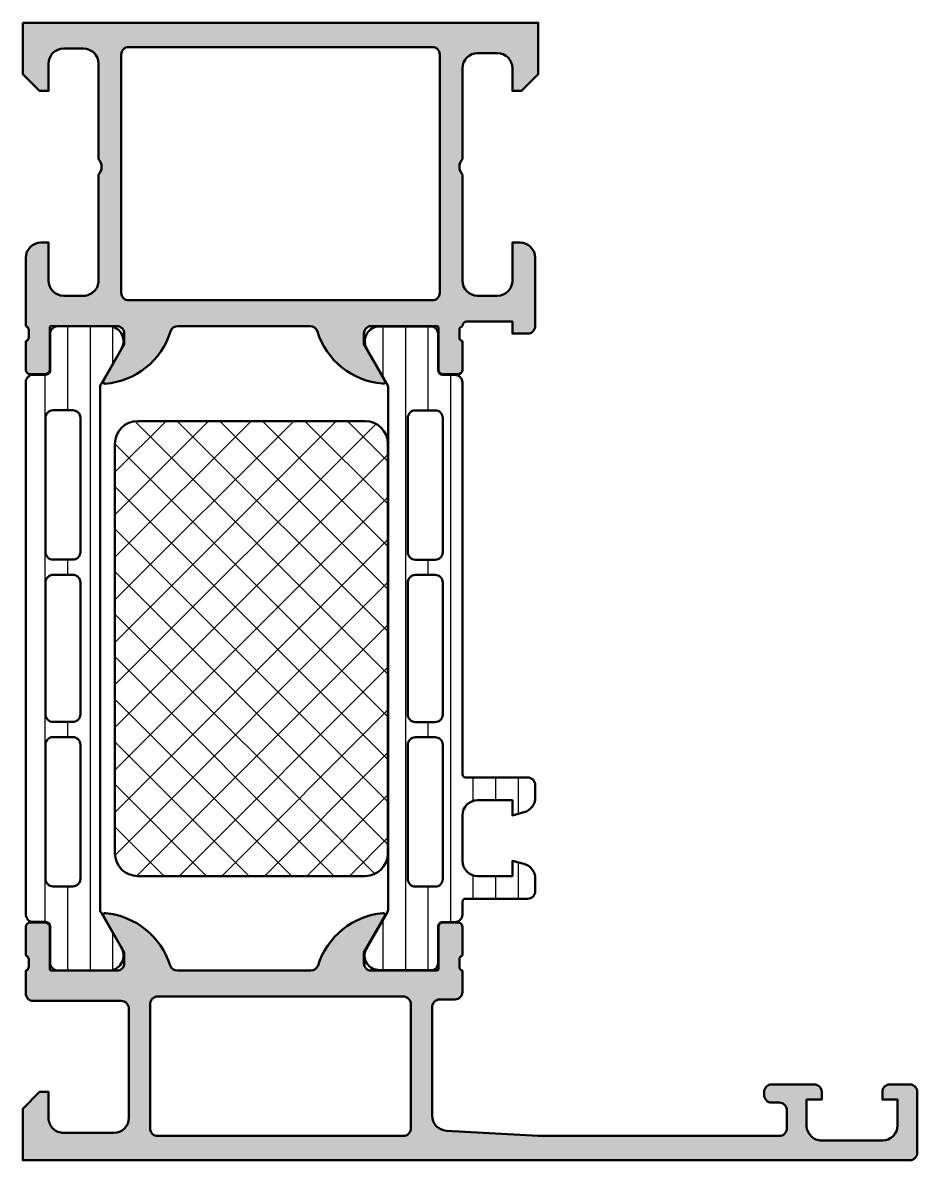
# Model space of a CAD drawing. Extents: x 0 to 59, y 0 to 75.
import ezdxf

# ---------------------------------------------------------------- set-up
doc = ezdxf.new("R2010")
doc.units = 0
for name, color, linetype, lineweight in [('0S-Alu contour', 7, 'Continuous', 50), ('0S-Alu hatch', 252, 'Continuous', 25), ('0S-Plastic contour', 254, 'Continuous', 50), ('0S-Plastic hatch', 253, 'Continuous', 25), ('0S-PT contour', 91, 'Continuous', 50), ('0S-PT hatch', 103, 'Continuous', 25)]:
    doc.layers.add(name, color=color, linetype=linetype, lineweight=lineweight)
pattern_1 = [(90, (0, 0), (-1.4859, 0), [])]

# ---------------------------------------------------------------- blocks, each defined once
blk = doc.blocks.new('345050__9BA3980E_F95D_4211_80CF_1463EFF7B5C4_')
at = {"layer": '0S-Alu hatch'}
h = blk.add_hatch(color=256, dxfattribs=at)
edge = h.paths.add_edge_path()
edge.add_line((0.7000000000000011, 10.50000007629569), (6.499999996187399, 10.50000007629569))
edge.add_ellipse((6.500003635544035, 10.00000371565233), major_axis=(-0.4999963606566086, 0), ratio=1, start_angle=179.9995829571355, end_angle=270.00041704258626, ccw=False)
edge.add_line((6.999999996187399, 10.00000007629326), (6.9999999961874, 2.800003128053505))
edge.add_ellipse((5.999980085835259, 2.80002291919399), major_axis=(-1.000019910547982, 0), ratio=1, start_angle=90.0011407564329, end_angle=179.9988660732029, ccw=False)
edge.add_line((5.999999996187394, 1.800003008844214), (2.700012203218647, 1.800003008844214))
edge.add_ellipse((2.699981218687415, 2.799972024316683), major_axis=(-0.9999690159525039, 0), ratio=1, start_angle=-0.0017821679763869724, end_angle=90.00177533787718, ccw=False)
edge.add_line((1.700012203218648, 2.800003128051939), (1.700012203218647, 4.500000076295692))
edge.add_line((1.700012203218647, 4.500000076295692), (1.100006099703022, 4.500000076295692))
edge.add_line((1.100006099703022, 4.500000076295692), (0, 3.400001602174598))
edge.add_line((0, 3.400001602174598), (0, 0))
edge.add_line((0, 0), (58.49999856567592, 0))
edge.add_arc((58.50000220884074, 0.4999963568350868), 0.4999963568483605, 269.999582521022, 360.0004159770605)
edge.add_line((58.99999856567593, 0.4999999868932964), (58.99999856567591, 4.500000076295688))
edge.add_arc((58.50000220503256, 4.500003715652345), 0.4999963606565917, 359.9995829571354, 450.0004170425837)
edge.add_line((58.49999856567595, 5.000000076295692), (57.19998025512905, 5.000000076295692))
edge.add_arc((57.19996000019236, 4.50005084664293), 0.4999492300630647, 89.99767871952236, 180.0058184440372)
edge.add_line((56.70001077270718, 4.50000007629586), (56.70001077270717, 4.000000076295692))
edge.add_line((56.70001077270717, 4.000000076295692), (57.70001077270717, 4.000000076295692))
edge.add_line((57.70001077270717, 4.000000076295692), (57.70001077270718, 2.300003128053511))
edge.add_ellipse((56.69996754738367, 2.300046234162573), major_axis=(-1.000043226252536, 0), ratio=1, start_angle=90.002476521554, end_angle=179.9975303089387, ccw=False)
edge.add_line((56.70001077270716, 1.300003008844214), (52.69998025512902, 1.300003008844214))
edge.add_ellipse((52.69996356972966, 2.299955806847203), major_axis=(-0.999952798142197, 0), ratio=1, start_angle=-0.0027114333473718943, end_angle=90.00095604809007, ccw=False)
edge.add_line((51.70001077270717, 2.300003128052792), (51.70001077270717, 4.000000076295692))
edge.add_line((51.70001077270717, 4.000000076295692), (52.70001077270719, 4.000000076295692))
edge.add_line((52.70001077270719, 4.000000076295692), (52.70001077270718, 4.50000007629568))
edge.add_arc((52.19996203693319, 4.49995134052169), 0.5000487381489455, 0.0055841639549441, 89.99441583599489)
edge.add_line((52.20001077270715, 5.000000076295691), (49.3999924621603, 5.000000076295692))
edge.add_arc((49.39997866217563, 4.500013876280355), 0.4999862002057876, 89.99841859459644, 180.0015814054484)
edge.add_line((48.89999246216029, 4.500000076295299), (48.8999924621603, 4.300003128053501))
edge.add_arc((49.39997958058411, 4.299990246477314), 0.4999871185897483, 179.9985238419079, 270.0014761579276)
edge.add_line((49.39999246216029, 3.800003128053505), (49.89999246216031, 3.800003128053504))
edge.add_ellipse((49.89998972129271, 3.300000387185906), major_axis=(-0.5000027408751101, 0), ratio=1, start_angle=180.0003140784808, end_angle=269.9996859214303, ccw=False)
edge.add_line((50.39999246216031, 3.300003128052729), (50.3999924621603, 2.099998550416788))
edge.add_ellipse((49.89999610150555, 2.099994791863129), major_axis=(-0.499996360668875, 0), ratio=1, start_angle=89.99958295871829, end_angle=180.0004307015151, ccw=False)
edge.add_line((49.89999246216029, 1.599998431207495), (33.99999856567595, 1.599998431207496))
edge.add_line((33.99999856567595, 1.599998431207496), (27.94296311950893, 1.946113543512184))
edge.add_ellipse((27.9999912642184, 2.944476890856527), major_axis=(-0.9999907912624024, 0), ratio=1, start_angle=-0.0006709873298973434, end_angle=86.73072417526743, ccw=False)
edge.add_line((27.00000047302456, 2.944488601686834), (27.00000047302456, 10.09999855041678))
edge.add_ellipse((27.50000047302456, 10.09999855041678), major_axis=(-0.5, 0), ratio=1, start_angle=269.9999999999992, end_angle=360, ccw=False)
edge.add_line((27.50000047302457, 10.59999855041678), (28.50000000000001, 10.59999855041678))
edge.add_arc((28.5, 11.09999855041679), 0.5000000000000071, 270.0000000000012, 360)
edge.add_line((29, 11.09999855041679), (29, 12.5))
edge.add_ellipse((29.07883644654305, 12.76752059199311), major_axis=(-0.2788950563274303, 0), ratio=1, start_angle=-1.1645893740985116, end_angle=73.58012358050689, ccw=False)
edge.add_line((28.79999900000001, 12.77318899999149), (28.79999899999999, 13.22678299999149))
edge.add_ellipse((29.07886709564316, 13.23244365946855), major_axis=(-0.278925541737147, 0), ratio=1, start_angle=-73.57540544464717, end_angle=1.1628700728869035, ccw=False)
edge.add_line((29, 13.49998699999149), (29, 15.37999800000001))
edge.add_arc((28.7, 15.379998), 0.3000000000000007, 0, 90.00000000000067)
edge.add_line((28.69999999999999, 15.679998), (27.72002568095722, 15.679998))
edge.add_arc((27.72002568095722, 15.379998), 0.3000000000000007, 90, 180)
edge.add_line((27.42002568095721, 15.379998), (27.42002568095721, 12.62000000000001))
edge.add_ellipse((27.30002568095721, 12.62000000000001), major_axis=(-0.1200000000000045, 0), ratio=1, start_angle=89.99999999999488, end_angle=180, ccw=False)
edge.add_line((27.3000256809572, 12.5), (23, 12.5))
edge.add_ellipse((23, 13), major_axis=(-0.5, 0), ratio=1, start_angle=0, end_angle=90, ccw=False)
edge.add_line((22.5, 13), (22.5, 13.69999999999999))
edge.add_line((22.5, 13.69999999999999), (23.88149545762237, 16.09282032302755))
edge.add_arc((23.7618802153517, 16.1618802153517), 0.1381197846482993, 330.0000000000015, 455.6225775507967)
edge.add_arc((24.2382232411738, 11.32339113815216), 5.000000000000028, 95.62257755079352, 162.2515836439299)
edge.add_ellipse((19, 12.99999999999996), major_axis=(-0.4999999999999685, 0), ratio=1, start_angle=90.0000000000008, end_angle=162.2515836439301, ccw=False)
edge.add_line((19, 12.5), (10.19999999999999, 12.5))
edge.add_ellipse((10.20000000000003, 12.99999999999996), major_axis=(-0.499999999999961, 0), ratio=1, start_angle=17.748416356065718, end_angle=89.99999999999551, ccw=False)
edge.add_arc((4.961776758826232, 11.32339113815215), 5.000000000000033, 17.74841635607054, 84.3774224492069)
edge.add_arc((5.438119784648302, 16.1618802153517), 0.1381197846482999, 84.37742244920803, 210.0000000000008)
edge.add_line((5.318504542377639, 16.09282032302755), (6.699999999999998, 13.7))
edge.add_line((6.699999999999998, 13.7), (6.7, 13))
edge.add_ellipse((6.199999999999999, 13), major_axis=(-0.5000000000000009, 0), ratio=1, start_angle=90.00000000000011, end_angle=180, ccw=False)
edge.add_line((6.2, 12.5), (1.899974319042795, 12.5))
edge.add_ellipse((1.899974319042795, 12.62), major_axis=(-0.1200000000000045, 0), ratio=1, start_angle=0, end_angle=89.99999999999989, ccw=False)
edge.add_line((1.77997431904279, 12.62), (1.77997431904279, 15.379998))
edge.add_arc((1.47997431904279, 15.379998), 0.3000000000000007, 0, 89.99999999999991)
edge.add_line((1.47997431904279, 15.679998), (0.5000000000000022, 15.679998))
edge.add_arc((0.5000000000000023, 15.379998), 0.2999999999999987, 90.00000000000006, 180)
edge.add_line((0.2000000000000035, 15.379998), (0.2000000000000035, 13.49998699999148))
edge.add_ellipse((0.1211329043568374, 13.23244365946855), major_axis=(-0.278925541737147, 0), ratio=1, start_angle=178.8371299271139, end_angle=253.5754054446455, ccw=False)
edge.add_line((0.4000010000000026, 13.22678299999149), (0.4000010000000039, 12.77318899999148))
edge.add_ellipse((0.1211635534569607, 12.76752059199311), major_axis=(-0.2788950563274303, 0), ratio=1, start_angle=106.4198764194916, end_angle=181.1645893740982, ccw=False)
edge.add_line((0.1999999999999999, 12.49999999999999), (0.1999999999999998, 11.00000007629569))
edge.add_arc((0.7000000000000036, 11.00000007629569), 0.5000000000000036, 180, 269.9999999999997)
edge = h.paths.add_edge_path()
edge.add_ellipse((8.900012489320941, 2.100006060602026), major_axis=(-0.5, 0), ratio=1, start_angle=0, end_angle=90, ccw=False)
edge.add_line((8.400012489320941, 2.100006060602026), (8.400012489320943, 10.29999549865897))
edge.add_ellipse((8.900012489320943, 10.29999549865897), major_axis=(-0.5, 0), ratio=1, start_angle=270, end_angle=360, ccw=False)
edge.add_line((8.900012489320943, 10.79999549865897), (25.10000657654018, 10.79999549865897))
edge.add_ellipse((25.10000657654018, 10.29999549865896), major_axis=(-0.5000000000000071, 0), ratio=1, start_angle=180, end_angle=269.9999999999996, ccw=False)
edge.add_line((25.60000657654019, 10.29999549865896), (25.60000657654018, 2.100006060602028))
edge.add_ellipse((25.10000657654018, 2.100006060602027), major_axis=(-0.5000000000000009, 0), ratio=1, start_angle=90, end_angle=180, ccw=False)
edge.add_line((25.10000657654018, 1.600006060602026), (8.900012489320943, 1.600006060602026))
at = {"layer": '0S-Alu contour', "color": 7}
for points in [[(5.318504542377639, 16.09282032302755), (6.699999999999998, 13.7), (6.7, 13)], [(22.5, 13), (22.5, 13.69999999999999), (23.88149545762237, 16.09282032302755)], [(0.2000000000000035, 15.379998), (0.2000000000000035, 13.49998699999148)], [(1.47997431904279, 15.679998), (0.5000000000000022, 15.679998)], [(1.77997431904279, 12.62), (1.77997431904279, 15.379998)], [(27.42002568095721, 15.379998), (27.42002568095721, 12.62000000000001)], [(28.69999999999999, 15.679998), (27.72002568095722, 15.679998)], [(29, 13.49998699999149), (29, 15.37999800000001)], [(0.4000010000000026, 13.22678299999149), (0.4000010000000039, 12.77318899999148)], [(28.79999900000001, 12.77318899999149), (28.79999899999999, 13.22678299999149)], [(0.1999999999999999, 12.49999999999999), (0.1999999999999998, 11.00000007629569)], [(6.2, 12.5), (1.899974319042795, 12.5)], [(19, 12.5), (10.19999999999999, 12.5)], [(27.3000256809572, 12.5), (23, 12.5)], [(29, 11.09999855041679), (29, 12.5)], [(8.900012489320943, 10.79999549865897), (25.10000657654018, 10.79999549865897)], [(27.50000047302457, 10.59999855041678), (28.50000000000001, 10.59999855041678)], [(0.7000000000000011, 10.50000007629569), (6.499999996187399, 10.50000007629569)], [(6.999999996187399, 10.00000007629326), (6.9999999961874, 2.800003128053505)], [(8.400012489320941, 2.100006060602026), (8.400012489320943, 10.29999549865897)], [(25.60000657654019, 10.29999549865896), (25.60000657654018, 2.100006060602028)], [(27.00000047302456, 2.944488601686834), (27.00000047302456, 10.09999855041678)], [(52.20001077270715, 5.000000076295691), (49.3999924621603, 5.000000076295692)], [(58.49999856567595, 5.000000076295692), (57.19998025512905, 5.000000076295692)], [(1.700012203218648, 2.800003128051939), (1.700012203218647, 4.500000076295692), (1.100006099703022, 4.500000076295692), (0, 3.400001602174598), (0, 0), (58.49999856567592, 0)], [(48.89999246216029, 4.500000076295299), (48.8999924621603, 4.300003128053501)], [(49.39999246216029, 3.800003128053505), (49.89999246216031, 3.800003128053504)], [(51.70001077270717, 2.300003128052792), (51.70001077270717, 4.000000076295692), (52.70001077270719, 4.000000076295692), (52.70001077270718, 4.50000007629568)], [(56.70001077270718, 4.50000007629586), (56.70001077270717, 4.000000076295692), (57.70001077270717, 4.000000076295692), (57.70001077270718, 2.300003128053511)], [(58.99999856567593, 0.4999999868932964), (58.99999856567591, 4.500000076295688)], [(50.39999246216031, 3.300003128052729), (50.3999924621603, 2.099998550416788)], [(5.999999996187394, 1.800003008844214), (2.700012203218647, 1.800003008844214)], [(25.10000657654018, 1.600006060602026), (8.900012489320941, 1.600006060602026)], [(49.89999246216029, 1.599998431207495), (33.99999856567595, 1.599998431207496), (27.94296311950893, 1.946113543512184)], [(56.70001077270716, 1.300003008844214), (52.69998025512902, 1.300003008844214)]]:
    blk.add_lwpolyline(points, dxfattribs=at)
for centre, radius, start, end in [((5.438119784648302, 16.1618802153517), 0.1381197846482999, 84.37742244920803, 210.0000000000008), ((4.961776758826232, 11.32339113815215), 5.000000000000033, 17.74841635607054, 84.3774224492069), ((24.2382232411738, 11.32339113815216), 5.000000000000028, 95.62257755079352, 162.2515836439299), ((23.7618802153517, 16.1618802153517), 0.1381197846482993, 330.0000000000015, 95.62257755079675), ((0.5000000000000023, 15.379998), 0.2999999999999987, 90.00000000000006, 180), ((1.47997431904279, 15.379998), 0.3000000000000007, 0, 89.99999999999991), ((27.72002568095722, 15.379998), 0.3000000000000007, 90, 180), ((28.7, 15.379998), 0.3000000000000007, 0, 90.00000000000067), ((0.7000000000000036, 11.00000007629569), 0.5000000000000036, 180, 269.9999999999997), ((28.5, 11.09999855041679), 0.5000000000000071, 270.0000000000012, 0), ((49.39997866217563, 4.500013876280355), 0.4999862002057876, 89.99841859459644, 180.0015814054484), ((52.19996203693319, 4.49995134052169), 0.5000487381489455, 0.0055841639549441, 89.99441583599489), ((57.19996000019236, 4.50005084664293), 0.4999492300630647, 89.99767871952236, 180.0058184440372), ((58.50000220503256, 4.500003715652345), 0.4999963606565917, 359.9995829571354, 90.0004170425837), ((49.39997958058411, 4.299990246477314), 0.4999871185897483, 179.9985238419079, 270.0014761579276), ((58.50000220884074, 0.4999963568350868), 0.4999963568483605, 269.999582521022, 0.0004159770605283)]:
    blk.add_arc(centre, radius, start, end, dxfattribs=at)
at = {"layer": '0S-Alu contour', "color": 7, "extrusion": (0, 0, -1)}
for centre, radius, start, end in [((-0.1211329043568374, 13.23244365946855), 0.278925541737147, 106.4245945553545, 181.1628700728862), ((-0.1211635534569607, 12.76752059199311), 0.2788950563274303, 178.8354106259018, 253.5801235805084), ((-6.199999999999999, 13), 0.5000000000000009, 180, 269.9999999999999), ((-10.20000000000003, 12.99999999999996), 0.499999999999961, 270.0000000000045, 342.2515836439343), ((-19, 12.99999999999996), 0.4999999999999685, 197.7484163560699, 269.9999999999992), ((-23, 13), 0.5, 270, 0), ((-29.07883644654305, 12.76752059199311), 0.2788950563274303, 286.4198764194932, 1.164589374098488), ((-29.07886709564316, 13.23244365946855), 0.278925541737147, 358.8371299271131, 73.57540544464725), ((-1.899974319042795, 12.62), 0.1200000000000045, 270.0000000000001, 0), ((-27.30002568095721, 12.62000000000001), 0.1200000000000045, 180, 270.0000000000051), ((-8.900012489320943, 10.29999549865897), 0.5, 0, 90), ((-25.10000657654018, 10.29999549865896), 0.5000000000000071, 90.0000000000004, 180), ((-27.50000047302456, 10.09999855041678), 0.5, 0, 90.00000000000081), ((-6.500003635544035, 10.00000371565233), 0.4999963606566086, 89.99958295741375, 180.0004170428646), ((-49.89998972129271, 3.300000387185906), 0.5000027408751101, 90.00031407856972, 179.9996859215192), ((-2.699981218687415, 2.799972024316683), 0.9999690159525039, 269.9982246621228, 0.0017821679763647), ((-5.999980085835259, 2.80002291919399), 1.000019910547982, 180.0011339267972, 269.9988592435671), ((-27.9999912642184, 2.944476890856527), 0.9999907912624024, 273.2692758247326, 0.0006709873299503), ((-52.69996356972966, 2.299955806847203), 0.999952798142197, 269.9990439519099, 0.0027114333473759), ((-56.69996754738367, 2.300046234162573), 1.000043226252536, 180.0024696910613, 269.997523478446), ((-8.900012489320941, 2.100006060602026), 0.5, 270, 0), ((-25.10000657654018, 2.100006060602027), 0.5000000000000009, 180, 270), ((-49.89999610150555, 2.099994791863129), 0.499996360668875, 179.9995692984849, 270.0004170412817)]:
    blk.add_arc(centre, radius, start, end, dxfattribs=at)
blk = doc.blocks.new('382130__62F10918_CD6F_4198_9F81_FC0DAFBF1F1D_')
at = {"layer": '0S-PT hatch'}
h = blk.add_hatch(dxfattribs=at)
h.set_pattern_fill('ANSI37', color=256, scale=0.625, angle=90, style=0)
h.set_pattern_definition([(135, (0, 0), (-1.403165018917055, -1.403165018917055), []), (225, (0, 0), (1.403165018917055, -1.403165018917055), [])])
edge = h.paths.add_edge_path()
edge.add_arc((7.583060730977766, 47.241199239172), 1.5, 90, 180)
edge.add_line((6.083060730977766, 47.241199239172), (6.083060730977759, 20.24119923917201))
edge.add_arc((7.583060730977759, 20.24119923917201), 1.5, 180, 270)
edge.add_line((7.583060730977759, 18.74119923917201), (22.58306073097776, 18.741199239172))
edge.add_arc((22.58306073097776, 20.24119923917201), 1.5, 270, 360)
edge.add_line((24.08306073097776, 20.24119923917201), (24.08306073097777, 47.241199239172))
edge.add_arc((22.58306073097777, 47.241199239172), 1.5, 0, 90)
edge.add_line((22.58306073097777, 48.741199239172), (7.583060730977766, 48.741199239172))
at = {"layer": '0S-PT contour', "color": 7}
for points in [[(22.58306073097777, 48.741199239172), (7.583060730977766, 48.741199239172)], [(6.083060730977766, 47.241199239172), (6.083060730977759, 20.24119923917201)], [(24.08306073097776, 20.24119923917201), (24.08306073097777, 47.241199239172)], [(7.583060730977759, 18.74119923917201), (22.58306073097776, 18.741199239172)]]:
    blk.add_lwpolyline(points, dxfattribs=at)
for centre, start, end in [((7.583060730977766, 47.241199239172), 90, 180), ((22.58306073097777, 47.241199239172), 0, 90), ((7.583060730977759, 20.24119923917201), 180, 270), ((22.58306073097776, 20.24119923917201), 270, 0)]:
    blk.add_arc(centre, 1.5, start, end, dxfattribs=at)
blk = doc.blocks.new('284033__40317C98_08F4_4F0E_B008_76EE52EFDED1___C9684FDB_E1CA_48F2_8730_279A6B0482AD_')
at = {"layer": '0S-Plastic hatch'}
h = blk.add_hatch(dxfattribs=at)
h.set_pattern_fill('ANSI31', color=256, scale=0.4680000000000001, angle=45, style=0)
h.set_pattern_definition(pattern_1)
edge = h.paths.add_edge_path()
edge.add_line((29, 51.28262339778483), (29.000022921558, 25.44125658823265))
edge.add_arc((29.20416178718003, 25.445375387072), 0.2041804127758795, 181.1558689438172, 269.5149389342805)
edge.add_line((29.20243323428476, 25.24120229122875), (33.30243323427305, 25.24120229122875))
edge.add_ellipse((33.30243323427305, 24.74120229122881), major_axis=(-0.4999999999999467, 0), ratio=1, start_angle=180, end_angle=270, ccw=False)
edge.add_line((33.802433234273, 24.74120229122881), (33.80243323427299, 23.91045306784114))
edge.add_ellipse((32.80243323427291, 23.91045306784117), major_axis=(-1.000000000000078, 0), ratio=1, start_angle=105.00000000108321, end_angle=180, ccw=False)
edge.add_line((33.06125227939371, 22.94452724155692), (32.30243323427305, 22.74120229122875))
edge.add_line((32.30243323427305, 22.74120229122875), (32.30243323427306, 23.74120229122875))
edge.add_line((32.30243323427306, 23.74120229122875), (30.00243323428464, 23.74120229122875))
edge.add_arc((30.00414226812572, 22.73707631855116), 1.004127427074073, 90.0975179750848, 179.770140321516)
edge.add_line((29.000022921558, 22.74110467439827), (29.00002292155801, 19.74122632025461))
edge.add_arc((30.00414248000591, 19.74532877543039), 1.004127938958019, 180.2340877213157, 269.9024699846793)
edge.add_line((30.00243323428469, 18.74120229122875), (32.30243323427305, 18.74120229122875))
edge.add_line((32.30243323427305, 18.74120229122875), (32.30243323427316, 19.74120229122869))
edge.add_line((32.30243323427316, 19.74120229122869), (33.06125227939373, 19.53787734087044))
edge.add_ellipse((32.80243323427311, 18.57195151458676), major_axis=(-0.9999999999994791, 0), ratio=1, start_angle=180, end_angle=254.9999999989186, ccw=False)
edge.add_line((33.80243323427259, 18.57195151458678), (33.80243323427305, 17.74120229122874))
edge.add_ellipse((33.30243323427305, 17.74120229122875), major_axis=(-0.5000000000000071, 0), ratio=1, start_angle=90.0000000000008, end_angle=180, ccw=False)
edge.add_line((33.30243323427305, 17.24120229122875), (29.20243323428468, 17.24120229122875))
edge.add_arc((29.20243323428468, 17.04120229122876), 0.1999999999999869, 90, 180)
edge.add_line((29.00243323428469, 17.04120229122876), (29.00111268929475, 16.20013004610088))
edge.add_ellipse((28.50111536862898, 16.20010925689817), major_axis=(-0.4999973210979703, 0), ratio=1, start_angle=90.00176831586009, end_angle=180.0023822800019, ccw=False)
edge.add_line((28.50113080001328, 15.70011193603833), (27.69079946719838, 15.70008330962012))
edge.add_arc((27.69081033343269, 15.40008330981692), 0.2999999999999955, 90.00207529788617, 180.0020752978985)
edge.add_line((27.39081033362949, 15.40007244358253), (27.39122921384228, 13.0000740742441))
edge.add_ellipse((26.92832547241794, 12.98469090603535), major_axis=(-0.4631592768031269, 0), ratio=1, start_angle=85.40845292434261, end_angle=181.903346835891, ccw=False)
edge.add_line((26.89124870744704, 12.52301804654706), (23.41470721164119, 12.54929409701484))
edge.add_ellipse((23.4977886440061, 13.49398511196536), major_axis=(-0.9483373018773747, 0), ratio=1, start_angle=-34.44350466973759, end_angle=84.97401851453242, ccw=False)
edge.add_line((22.71570977789662, 14.03035838247478), (24.03409677568367, 16.31406298372988))
edge.add_arc((23.601075004043, 16.56404727380666), 0.5000000000000067, 330.0020786985388, 360.0020153930485)
edge.add_line((24.10107500373369, 16.56406486142886), (24.09998869130261, 50.91833361702788))
edge.add_arc((23.59998869164975, 50.91831498386867), 0.5000000000000502, 0.0021352027151592, 30.00207189722995)
edge.add_line((24.0329923529018, 51.16833064206307), (22.71443992344539, 53.45193973131245))
edge.add_ellipse((23.55567298966564, 53.99260512706297), major_axis=(-0.9999960709244795, 0), ratio=1, start_angle=-81.81631665021439, end_angle=32.72909139772662, ccw=False)
edge.add_line((23.41332648878386, 54.98241804653368), (26.88986798458969, 54.98254469399776))
edge.add_ellipse((26.8898887344596, 54.48254871698273), major_axis=(-0.4999959774455861, 0), ratio=1, start_angle=180.0017728167249, end_angle=270.0023777790725, ccw=False)
edge.add_line((27.38988471166584, 54.48256418760271), (27.38963969108502, 52.08256579421702))
edge.add_arc((27.68963969088823, 52.08257666045134), 0.2999999999999975, 180.0020752978985, 270.0020752978848)
edge.add_line((27.68965055712254, 51.78257666064813), (28.49998188993747, 51.78260528706633))
edge.add_ellipse((28.50000267914014, 51.28260796640053), major_axis=(-0.4999973210979845, 0), ratio=1, start_angle=180.0017683158931, end_angle=270.00238227990997, ccw=False)
edge = h.paths.add_edge_path()
edge.add_line((25.40054062027398, 48.94118994234919), (25.40054062027398, 40.09119604586488))
edge.add_arc((25.90053698091724, 40.09119240650811), 0.4999963606565056, 179.9995829571354, 270.0004170425959)
edge.add_line((25.90054062027396, 39.59119604586486), (27.20053472658671, 39.59119604586488))
edge.add_arc((27.20055129926902, 40.09119604774752), 0.5000000021573054, 269.998100910504, 360)
edge.add_line((27.70055130142633, 40.09119604774752), (27.70055130142632, 48.94118994235433))
edge.add_arc((27.20055129933869, 48.94118994053621), 0.5000000020876283, 0, 90.00189910261747)
edge.add_line((27.20053472654187, 49.44118994234918), (25.90054062027397, 49.44118994234917))
edge.add_arc((25.90053698091735, 48.94119358170581), 0.4999963606566095, 89.99958295741507, 180.0004170428646)
edge = h.paths.add_edge_path()
edge.add_line((27.70055130141594, 29.39118994305284), (27.70055130141596, 38.09119604656853))
edge.add_arc((27.20055130141595, 38.09119604656332), 0.5000000000000053, 0, 90.00000000119365)
edge.add_line((27.20055130140553, 38.59119604656333), (25.9005406202532, 38.59119604656332))
edge.add_arc((25.90054062026361, 38.09119604656331), 0.5000000000000134, 90.00000000119202, 180)
edge.add_line((25.40054062026359, 38.09119604656331), (25.4005406202636, 29.39118994305284))
edge.add_arc((25.90054062026359, 29.39118994304764), 0.4999999999999938, 180, 269.9999999999996)
edge.add_line((25.90054062026359, 28.89118994304764), (27.20055130141594, 28.89118994304764))
edge.add_arc((27.20055130141594, 29.39118994304764), 0.4999999999999982, 270, 360)
edge = h.paths.add_edge_path()
edge.add_line((25.4005406202636, 27.39118994304764), (25.4005406202636, 18.54121130535756))
edge.add_arc((25.90055587905265, 18.54121130535237), 0.500015258789055, 180, 270.0000000000008)
edge.add_line((25.90055587905266, 18.04119604656332), (27.20056656020501, 18.04119604656332))
edge.add_arc((27.20056656020501, 18.54118078777424), 0.4999847412109292, 269.9999999999996, 360)
edge.add_line((27.70055130141594, 18.54118078777424), (27.70055130141594, 27.39118994305278))
edge.add_arc((27.20055129932832, 27.39118994123468), 0.5000000020876203, 0, 90.00189910261543)
edge.add_line((27.20053472653152, 27.89118994304764), (25.9005406202636, 27.89118994304764))
edge.add_arc((25.90053698090692, 27.39119358240432), 0.4999963606565686, 89.99958295740896, 180.0004170428646)
at = {"layer": '0S-Alu contour', "color": 7}
for points in [[(25.40054062027398, 48.94118994234919), (25.40054062027398, 40.09119604586488)], [(27.20053472654187, 49.44118994234918), (25.90054062027397, 49.44118994234917)], [(27.70055130142633, 40.09119604774752), (27.70055130142632, 48.94118994235433)], [(25.90054062027396, 39.59119604586486), (27.20053472658671, 39.59119604586488)], [(27.20055130140553, 38.59119604656333), (25.9005406202532, 38.59119604656332)], [(25.40054062026359, 38.09119604656331), (25.4005406202636, 29.39118994305284)], [(27.70055130141594, 29.39118994305284), (27.70055130141596, 38.09119604656853)], [(25.90054062026359, 28.89118994304764), (27.20055130141594, 28.89118994304764)], [(27.20053472653152, 27.89118994304764), (25.9005406202636, 27.89118994304764)], [(25.4005406202636, 27.39118994304764), (25.4005406202636, 18.54121130535756)], [(27.70055130141594, 18.54118078777424), (27.70055130141594, 27.39118994305278)], [(25.90055587905266, 18.04119604656332), (27.20056656020501, 18.04119604656332)]]:
    blk.add_lwpolyline(points, dxfattribs=at)
for centre, radius, start, end in [((25.90053698091735, 48.94119358170581), 0.4999963606566095, 89.99958295741507, 180.0004170428646), ((27.20055129933869, 48.94118994053621), 0.5000000020876283, 0, 90.00189910261747), ((25.90053698091724, 40.09119240650811), 0.4999963606565056, 179.9995829571354, 270.0004170425959), ((27.20055129926902, 40.09119604774752), 0.5000000021573054, 269.998100910504, 0), ((25.90054062026361, 38.09119604656331), 0.5000000000000134, 90.00000000119202, 180), ((27.20055130141595, 38.09119604656332), 0.5000000000000053, 0, 90.00000000119365), ((25.90054062026359, 29.39118994304764), 0.4999999999999938, 180, 269.9999999999996), ((27.20055130141594, 29.39118994304764), 0.4999999999999982, 270, 0), ((25.90053698090692, 27.39119358240432), 0.4999963606565686, 89.99958295740896, 180.0004170428646), ((27.20055129932832, 27.39118994123468), 0.5000000020876203, 0, 90.00189910261543), ((25.90055587905265, 18.54121130535237), 0.500015258789055, 180, 270.0000000000008), ((27.20056656020501, 18.54118078777424), 0.4999847412109292, 269.9999999999996, 0)]:
    blk.add_arc(centre, radius, start, end, dxfattribs=at)
at = {"layer": '0S-Plastic contour', "color": 7}
for points in [[(23.41332648878386, 54.98241804653368), (26.88986798458969, 54.98254469399776)], [(27.38988471166584, 54.48256418760271), (27.38963969108502, 52.08256579421702)], [(24.0329923529018, 51.16833064206307), (22.71443992344539, 53.45193973131245)], [(27.68965055712254, 51.78257666064813), (28.49998188993747, 51.78260528706633)], [(29, 51.28262339778483), (29.000022921558, 25.44125658823265)], [(24.10107500373369, 16.56406486142886), (24.09998869130261, 50.91833361702788)], [(29.20243323428476, 25.24120229122875), (33.30243323427305, 25.24120229122875)], [(33.802433234273, 24.74120229122881), (33.80243323427299, 23.91045306784114)], [(33.06125227939371, 22.94452724155692), (32.30243323427305, 22.74120229122875), (32.30243323427306, 23.74120229122875), (30.00243323428464, 23.74120229122875)], [(29.000022921558, 22.74110467439827), (29.00002292155801, 19.74122632025461)], [(30.00243323428469, 18.74120229122875), (32.30243323427305, 18.74120229122875), (32.30243323427316, 19.74120229122869), (33.06125227939373, 19.53787734087044)], [(33.80243323427259, 18.57195151458678), (33.80243323427305, 17.74120229122874)], [(29.00243323428469, 17.04120229122876), (29.00111268929475, 16.20013004610088)], [(33.30243323427305, 17.24120229122875), (29.20243323428468, 17.24120229122875)], [(22.71570977789662, 14.03035838247478), (24.03409677568367, 16.31406298372988)], [(27.39081033362949, 15.40007244358253), (27.39122921384228, 13.0000740742441)], [(28.50113080001328, 15.70011193603833), (27.69079946719838, 15.70008330962012)], [(26.89124870744704, 12.52301804654706), (23.41470721164119, 12.54929409701484)]]:
    blk.add_lwpolyline(points, dxfattribs=at)
at = {"layer": '0S-Plastic contour', "color": 7, "extrusion": (0, 0, -1)}
for centre, radius, start, end in [((-23.55567298966564, 53.99260512706297), 0.9999960709244795, 327.2709086022734, 81.81631665021447), ((-26.8898887344596, 54.48254871698273), 0.4999959774455861, 89.99762222092752, 179.9982271832751), ((-28.50000267914014, 51.28260796640053), 0.4999973210979846, 89.99761772009, 179.9982316841069), ((-33.30243323427305, 24.74120229122881), 0.4999999999999467, 90, 180), ((-32.80243323427291, 23.91045306784117), 1.000000000000078, 180, 254.9999999989168), ((-32.80243323427311, 18.57195151458676), 0.9999999999994791, 105.0000000010814, 180), ((-33.30243323427305, 17.74120229122875), 0.5000000000000071, 180, 269.9999999999992), ((-28.50111536862898, 16.20010925689817), 0.4999973210979704, 179.9976177199981, 269.9982316841399), ((-23.4977886440061, 13.49398511196536), 0.9483373018773747, 275.0259814854676, 34.44350466973765), ((-26.92832547241794, 12.98469090603535), 0.4631592768031269, 178.096653164109, 274.5915470756574)]:
    blk.add_arc(centre, radius, start, end, dxfattribs=at)
at = {"layer": '0S-Plastic contour', "color": 7}
for centre, radius, start, end in [((27.68963969088823, 52.08257666045134), 0.2999999999999975, 180.0020752978985, 270.0020752978848), ((23.59998869164975, 50.91831498386867), 0.5000000000000502, 0.0021352027151592, 30.00207189722995), ((29.20416178718003, 25.445375387072), 0.2041804127758795, 181.1558689438172, 269.5149389342805), ((30.00414226812572, 22.73707631855116), 1.004127427074073, 90.0975179750848, 179.770140321516), ((30.00414248000591, 19.74532877543039), 1.004127938958019, 180.2340877213157, 269.9024699846793), ((23.601075004043, 16.56404727380666), 0.5000000000000067, 330.0020786985388, 0.0020153930485069), ((29.20243323428468, 17.04120229122876), 0.1999999999999869, 90, 180), ((27.69081033343269, 15.40008330981692), 0.2999999999999955, 90.00207529788617, 180.0020752978985)]:
    blk.add_arc(centre, radius, start, end, dxfattribs=at)
blk = doc.blocks.new('284033__F12FE8A7_AD23_418B_AB73_567FDFA0D1A8___E27E0C08_E7B9_46C8_A6FA_34A92D0329E9_')
at = {"layer": '0S-Plastic hatch'}
h = blk.add_hatch(dxfattribs=at)
h.set_pattern_fill('ANSI31', color=256, scale=0.4680000000000001, angle=45, style=0)
h.set_pattern_definition(pattern_1)
edge = h.paths.add_edge_path()
edge.add_line((0.1987532964417851, 51.29235132416485), (0.1998659857365317, 16.20985797248088))
edge.add_arc((0.6998633065963852, 16.20987340386518), 0.4999973210979823, 180.001768315893, 270.0023822799114)
edge.add_line((0.6998840957990728, 15.70987608319939), (1.51021542861398, 15.70990470961759))
edge.add_ellipse((1.510226294848299, 15.40990470981438), major_axis=(-0.2999999999999934, 0), ratio=1, start_angle=180.0020752978986, end_angle=270.00207529788605, ccw=False)
edge.add_line((1.810226294651501, 15.40991557604877), (1.809981274070681, 13.00991718266322))
edge.add_arc((2.309977251276917, 13.00993265328298), 0.4999959774455781, 180.0017728167248, 270.0023777790721)
edge.add_line((2.309998001146821, 12.50993667626796), (5.786539496952662, 12.51006332373204))
edge.add_arc((5.644192996070887, 13.49987624320274), 0.99999607092448, 278.1836833497855, 392.7290913977266)
edge.add_line((6.485426062291135, 14.04054163895327), (5.166873632834731, 16.32415072820264))
edge.add_ellipse((5.599877294086779, 16.57416638639704), major_axis=(-0.5000000000000548, 0), ratio=1, start_angle=0.0021352027151237962, end_angle=30.002071897230223, ccw=False)
edge.add_line((5.099877294433919, 16.57414775323825), (5.098790982002848, 50.92841650883724))
edge.add_ellipse((5.598790981693579, 50.92843409645905), major_axis=(-0.5000000000000546, 0), ratio=1, start_angle=-29.997921301460906, end_angle=0.002015393048509395, ccw=False)
edge.add_line((5.165769210052874, 51.17841838653585), (6.484156207839919, 53.46212298779094))
edge.add_arc((5.64288397718113, 54.00272744188542), 0.999996070924482, 327.2750591980466, 441.8204672459869)
edge.add_line((5.785158774095346, 54.99255067056184), (2.308617278289502, 54.99242402309775))
edge.add_arc((2.308632748909259, 54.49242804589152), 0.4999959774455675, 90.00177281669987, 180.0023777790715)
edge.add_line((1.808636771894252, 54.49240729602163), (1.80905565210705, 52.09240892668312))
edge.add_ellipse((1.50905565230385, 52.0923980604488), major_axis=(-0.2999999999999912, 0), ratio=1, start_angle=90.0020752978844, end_angle=180.0020752978986, ccw=False)
edge.add_line((1.50906651853816, 51.7923980606456), (0.6987351857232567, 51.7923694342274))
edge.add_arc((0.6987506171075601, 51.29237211336756), 0.4999973210979623, 90.00176831585983, 180.0023822800018)
edge = h.paths.add_edge_path()
edge.add_line((1.499314684320593, 40.10129142721294), (1.499314684320593, 48.95130058248629))
edge.add_ellipse((1.999299425531523, 48.95130058249147), major_axis=(-0.4999847412109306, 0), ratio=1, start_angle=269.9999999999992, end_angle=360, ccw=False)
edge.add_line((1.99929942553153, 49.4512853237024), (3.299310106683874, 49.4512853237024))
edge.add_ellipse((3.299310106683881, 48.95127006491335), major_axis=(-0.5000152587890554, 0), ratio=1, start_angle=180, end_angle=270.0000000000008, ccw=False)
edge.add_line((3.799325365472937, 48.95127006491335), (3.799325365472937, 40.10129142722047))
edge.add_ellipse((3.299329004829614, 40.10128778786141), major_axis=(-0.4999963606565682, 0), ratio=1, start_angle=89.99958295740907, end_angle=180.0004170428646, ccw=False)
edge.add_line((3.299325365472937, 39.60129142721809), (1.99933125920502, 39.60129142721809))
edge.add_ellipse((1.999314686408215, 40.10129142903105), major_axis=(-0.5000000020876216, 0), ratio=1, start_angle=0, end_angle=90.00189910261571, ccw=False)
edge = h.paths.add_edge_path()
edge.add_line((1.499314684320579, 29.40128532369719), (1.499314684320593, 38.10129142721289))
edge.add_ellipse((1.999314684320593, 38.10129142721809), major_axis=(-0.5, 0), ratio=1, start_angle=270, end_angle=360, ccw=False)
edge.add_line((1.999314684320593, 38.60129142721809), (3.299325365472951, 38.60129142721809))
edge.add_ellipse((3.299325365472947, 38.1012914272181), major_axis=(-0.4999999999999894, 0), ratio=1, start_angle=180, end_angle=269.9999999999996, ccw=False)
edge.add_line((3.799325365472937, 38.1012914272181), (3.799325365472937, 29.40128532370242))
edge.add_ellipse((3.299325365472923, 29.40128532370242), major_axis=(-0.5000000000000142, 0), ratio=1, start_angle=90.000000001192, end_angle=180, ccw=False)
edge.add_line((3.299325365483325, 28.90128532370241), (1.999314684330995, 28.90128532370241))
edge.add_ellipse((1.999314684320579, 29.4012853237024), major_axis=(-0.5, 0), ratio=1, start_angle=0, end_angle=90.00000000119371, ccw=False)
edge = h.paths.add_edge_path()
edge.add_line((3.799325365462549, 27.40128532440084), (3.799325365462549, 18.55129142791654))
edge.add_ellipse((3.299329004819172, 18.55128778855991), major_axis=(-0.4999963606566215, 0), ratio=1, start_angle=89.99958295741521, end_angle=180.0004170428646, ccw=False)
edge.add_line((3.299325365462549, 18.05129142791654), (1.999331259194646, 18.05129142791654))
edge.add_ellipse((1.999314686397825, 18.55129142972951), major_axis=(-0.5000000020876207, 0), ratio=1, start_angle=0, end_angle=90.00189910261747, ccw=False)
edge.add_line((1.499314684310204, 18.55129142972951), (1.499314684310205, 27.40128532439565))
edge.add_ellipse((1.999314686467511, 27.4012853225182), major_axis=(-0.5000000021573064, 0), ratio=1, start_angle=269.99810091050426, end_angle=360, ccw=False)
edge.add_line((1.999331259149825, 27.90128532440085), (3.299325365462563, 27.90128532440087))
edge.add_ellipse((3.299329004819283, 27.4012889637576), major_axis=(-0.4999963606565109, 0), ratio=1, start_angle=179.9995829571355, end_angle=270.0004170425959, ccw=False)
at = {"layer": '0S-Alu contour', "color": 7}
for points in [[(1.499314684320593, 40.10129142721294), (1.499314684320593, 48.95130058248629)], [(1.99929942553153, 49.4512853237024), (3.299310106683874, 49.4512853237024)], [(3.799325365472937, 48.95127006491335), (3.799325365472937, 40.10129142722047)], [(3.299325365472937, 39.60129142721809), (1.99933125920502, 39.60129142721809)], [(1.999314684320593, 38.60129142721809), (3.299325365472951, 38.60129142721809)], [(1.499314684320579, 29.40128532369719), (1.499314684320593, 38.10129142721289)], [(3.799325365472937, 38.1012914272181), (3.799325365472937, 29.40128532370242)], [(3.299325365483325, 28.90128532370241), (1.999314684330995, 28.90128532370241)], [(1.999331259149825, 27.90128532440085), (3.299325365462563, 27.90128532440087)], [(1.499314684310204, 18.55129142972951), (1.499314684310205, 27.40128532439565)], [(3.799325365462549, 27.40128532440084), (3.799325365462549, 18.55129142791654)], [(3.299325365462549, 18.05129142791654), (1.999331259194646, 18.05129142791654)]]:
    blk.add_lwpolyline(points, dxfattribs=at)
at = {"layer": '0S-Alu contour', "color": 7, "extrusion": (0, 0, -1)}
for centre, radius, start, end in [((-1.999299425531523, 48.95130058249147), 0.4999847412109306, 0, 90.00000000000078), ((-3.299310106683881, 48.95127006491335), 0.5000152587890554, 89.9999999999992, 180), ((-1.999314686408215, 40.10129142903105), 0.5000000020876216, 269.9981008973843, 0), ((-3.299329004829614, 40.10128778786141), 0.4999963606565682, 179.9995829571354, 270.000417042591), ((-1.999314684320593, 38.10129142721809), 0.5, 0, 90), ((-3.299325365472947, 38.1012914272181), 0.4999999999999894, 90.0000000000004, 180), ((-1.999314684320579, 29.4012853237024), 0.5, 269.9999999988063, 0), ((-3.299325365472923, 29.40128532370242), 0.5000000000000142, 180, 269.999999998808), ((-1.999314686467511, 27.4012853225182), 0.5000000021573064, 0, 90.00189908949572), ((-3.299329004819283, 27.4012889637576), 0.4999963606565109, 89.99958295740404, 180.0004170428646), ((-1.999314686397825, 18.55129142972951), 0.5000000020876207, 269.9981008973825, 0), ((-3.299329004819172, 18.55128778855991), 0.4999963606566215, 179.9995829571354, 270.0004170425849)]:
    blk.add_arc(centre, radius, start, end, dxfattribs=at)
at = {"layer": '0S-Plastic contour', "color": 7}
for points in [[(5.785158774095346, 54.99255067056184), (2.308617278289502, 54.99242402309775)], [(1.808636771894252, 54.49240729602163), (1.80905565210705, 52.09240892668312)], [(5.165769210052874, 51.17841838653585), (6.484156207839919, 53.46212298779094)], [(1.50906651853816, 51.7923980606456), (0.6987351857232567, 51.7923694342274)], [(0.1987532964417851, 51.29235132416485), (0.1998659857365317, 16.20985797248088)], [(5.099877294433919, 16.57414775323825), (5.098790982002848, 50.92841650883724)], [(6.485426062291135, 14.04054163895327), (5.166873632834731, 16.32415072820264)], [(0.6998840957990728, 15.70987608319939), (1.51021542861398, 15.70990470961759)], [(1.810226294651501, 15.40991557604877), (1.809981274070681, 13.00991718266322)], [(2.309998001146821, 12.50993667626796), (5.786539496952662, 12.51006332373204)]]:
    blk.add_lwpolyline(points, dxfattribs=at)
for centre, radius, start, end in [((2.308632748909259, 54.49242804589152), 0.4999959774455675, 90.00177281669987, 180.0023777790715), ((5.64288397718113, 54.00272744188542), 0.999996070924482, 327.2750591980466, 81.8204672459869), ((0.6987506171075601, 51.29237211336756), 0.4999973210979623, 90.00176831585983, 180.0023822800018), ((0.6998633065963852, 16.20987340386518), 0.4999973210979823, 180.001768315893, 270.0023822799114), ((5.644192996070887, 13.49987624320274), 0.99999607092448, 278.1836833497855, 32.72909139772663), ((2.309977251276917, 13.00993265328298), 0.4999959774455781, 180.0017728167248, 270.0023777790721)]:
    blk.add_arc(centre, radius, start, end, dxfattribs=at)
at = {"layer": '0S-Plastic contour', "color": 7, "extrusion": (0, 0, -1)}
for centre, radius, start, end in [((-1.50905565230385, 52.0923980604488), 0.2999999999999912, 179.9979247021014, 269.9979247021156), ((-5.598790981693579, 50.92843409645905), 0.5000000000000546, 359.9979846069515, 29.99792130146082), ((-5.599877294086779, 16.57416638639704), 0.5000000000000548, 329.9979281027698, 359.9978647972849), ((-1.510226294848299, 15.40990470981438), 0.2999999999999934, 89.99792470211396, 179.9979247021014)]:
    blk.add_arc(centre, radius, start, end, dxfattribs=at)
blk = doc.blocks.new('345150__5C5242B3_2F15_4B5B_BAED_3692A643FEC0_')
at = {"layer": '0S-Alu hatch'}
h = blk.add_hatch(color=256, dxfattribs=at)
edge = h.paths.add_edge_path()
edge.add_line((1.0681105707e-06, 75), (1.0681105707e-06, 71.59999843788682))
edge.add_line((1.0681105707e-06, 71.59999843788682), (1.099976654048084, 70.50000020218431))
edge.add_line((1.099976654048084, 70.50000020218431), (1.699982757563702, 70.50000020218431))
edge.add_line((1.699982757563702, 70.50000020218431), (1.699982757563702, 72.30001064491807))
edge.add_ellipse((2.700038717729519, 72.2999546848608), major_axis=(-1.000055961731493, 0), ratio=1, start_angle=270.0033153788162, end_angle=359.9967939044332, ccw=False)
edge.add_line((2.699980850215073, 73.30001064491807), (3.999968643183816, 73.30001064491807))
edge.add_ellipse((3.999962574041111, 72.30000457577536), major_axis=(-1.00000606916113, 0), ratio=1, start_angle=180.0003477333174, end_angle=269.9996522658482, ccw=False)
edge.add_line((4.999968643183823, 72.3000106449035), (4.999968643183819, 65.99999972534715))
edge.add_ellipse((4.47499285085137, 65.49999972534715), major_axis=(-0.7249824705019307, 0), ratio=1, start_angle=136.3958616163865, end_angle=223.6041383836137, ccw=False)
edge.add_line((4.999968643183819, 64.99999972534715), (4.999968643183819, 57.99999972534715))
edge.add_ellipse((3.999999714546261, 57.99996865398471), major_axis=(-0.9999689291202885, 0), ratio=1, start_angle=89.99821968675218, end_angle=180.0017803131609, ccw=False)
edge.add_line((3.999968643183819, 56.99999972534715), (2.699980850215069, 56.99999972534715))
edge.add_ellipse((2.700001572748185, 58.00001854049392), major_axis=(-1.000018815361481, 0), ratio=1, start_angle=0.0010780081585153312, end_angle=89.99881270865097, ccw=False)
edge.add_line((1.699982757563701, 57.99999972534819), (1.699982757563702, 60.49999972534715))
edge.add_line((1.699982757563702, 60.49999972534715), (1.199982757563702, 60.49999972534715))
edge.add_arc((1.200017123132226, 59.49996535977863), 1.000034366158999, 90.00196893437268, 179.9980310656152)
edge.add_line((0.199982757563703, 59.49999972534737), (0.1999827575637027, 54.99999209595262))
edge.add_ellipse((0.1211463110206893, 54.73247150395952), major_axis=(-0.2788950563274056, 0), ratio=1, start_angle=178.835410625902, end_angle=253.58012358051252, ccw=False)
edge.add_line((0.3999837575637051, 54.72680309596114), (0.3999837575637031, 54.27320909596113))
edge.add_ellipse((0.1211156619205339, 54.26754843648406), major_axis=(-0.2789255417371508, 0), ratio=1, start_angle=106.42459455535521, end_angle=181.1628700728881, ccw=False)
edge.add_line((0.1999827575637043, 54.00000509596112), (0.1999827575637027, 52.11999409595262))
edge.add_arc((0.4999827575637142, 52.11999409595262), 0.3000000000000114, 180, 270)
edge.add_line((0.4999827575637141, 51.81999409595261), (1.479957076606481, 51.81999409595261))
edge.add_arc((1.479957076606481, 52.11999409595263), 0.3000000000000114, 270, 360)
edge.add_line((1.779957076606493, 52.11999409595263), (1.779957076606493, 54.88012925144889))
edge.add_ellipse((1.899957076606494, 54.88012925144889), major_axis=(-0.1200000000000014, 0), ratio=1, start_angle=269.99990065161916, end_angle=360, ccw=False)
edge.add_line((1.899957284681256, 55.00012925144872), (6.199828262324441, 55.00012179565966))
edge.add_ellipse((6.199841144578101, 54.50013467805167), major_axis=(-0.4999871177739431, 0), ratio=1, start_angle=179.9993980350858, end_angle=270.0014762355653, ccw=False)
edge.add_line((6.69982826232445, 54.50012942505215), (6.699828262324444, 53.80012484741745))
edge.add_line((6.699828262324444, 53.80012484741745), (5.317758033216534, 51.40630112925525))
edge.add_arc((5.436143803113431, 51.33795129761011), 0.136699999999996, 150.0000814796157, 274.3396519337112)
edge.add_arc((5.077080797695458, 56.06953803519098), 4.881891176033991, 274.3396519337141, 343.045598142462)
edge.add_ellipse((10.2250595561761, 54.50012179565966), major_axis=(-0.4999999999999988, 0), ratio=1, start_angle=270.000000000001, end_angle=343.0455981424616, ccw=False)
edge.add_line((10.22505955617609, 55.00012179565966), (18.95781112274466, 55.00012179565965))
edge.add_ellipse((18.95781112274461, 54.50012179565984), major_axis=(-0.4999999999998153, 0), ratio=1, start_angle=197.2895527157285, end_angle=269.9999999999947, ccw=False)
edge.add_arc((24.13585412396513, 56.11186689830785), 4.92308506280334, 197.2895527157362, 265.2631604019407)
edge.add_line((23.72930919646751, 51.20559664917529), (23.76962291717064, 51.20012637329637))
edge.add_arc((23.7614089969759, 51.33892136110628), 0.139037826242075, 273.386827568514, 384.0602702874372)
edge.add_line((23.888366813655, 51.39560671997606), (22.50012218474876, 53.80012484741746))
edge.add_line((22.50012218474876, 53.80012484741746), (22.50012218474876, 54.50012942505418))
edge.add_ellipse((23.00010930249511, 54.50013467805168), major_axis=(-0.4999871177739381, 0), ratio=1, start_angle=-90.00147623556478, end_angle=0.0006019649143240713, ccw=False)
edge.add_line((23.00012218474876, 55.00012179565966), (27.30014765763128, 55.00012925171337))
edge.add_ellipse((27.30014786570598, 54.88012925171355), major_axis=(-0.1200000000000002, 0), ratio=1, start_angle=180, end_angle=270.00009934834884, ccw=False)
edge.add_line((27.42014786570597, 54.88012925171355), (27.42014786570597, 52.12013142505418))
edge.add_arc((27.72014786570597, 52.12013142505418), 0.300000000000006, 180, 270)
edge.add_line((27.72014786570597, 51.82013142505418), (28.70012218474875, 51.82013142505418))
edge.add_arc((28.70012218474875, 52.12013142505418), 0.3000000000000043, 270, 360)
edge.add_line((29.00012218474876, 52.12013142505418), (29.00012218474876, 54.00014242506269))
edge.add_ellipse((29.07898928039191, 54.26768576558562), major_axis=(-0.2789255417371403, 0), ratio=1, start_angle=-1.1628700728879835, end_angle=73.57540544464757, ccw=False)
edge.add_line((28.80012118474875, 54.27334642506269), (28.80012118474875, 54.72694042506269))
edge.add_ellipse((29.07895863129179, 54.73260883306106), major_axis=(-0.2788950563274199, 0), ratio=1, start_angle=-73.58012358050632, end_angle=1.1645893740960105, ccw=False)
edge.add_ellipse((29.30012215471545, 54.99999518650025), major_axis=(-0.3000000000000229, 0), ratio=1, start_angle=270.02913640577293, end_angle=359.97436232385303, ccw=False)
edge.add_line((29.29996959685814, 55.29999514771043), (32.29998778819572, 55.29999514771043))
edge.add_line((32.29998778819572, 55.29999514771043), (32.29998778819572, 54.49999972534715))
edge.add_line((32.29998778819572, 54.49999972534715), (33.29998778819572, 54.50000735474168))
edge.add_arc((33.30001852881637, 54.99997661371016), 0.499969259913528, 269.9964771677667, 360.0026485613531)
edge.add_line((33.79998778819572, 54.99999972534718), (33.80004882335197, 59.49999972534715))
edge.add_arc((32.79996135278303, 59.49991225477821), 1.000087474394155, 0.0050112561101264, 89.99498874391819)
edge.add_line((32.80004882335197, 60.49999972534715), (32.30004882335197, 60.49999972534715))
edge.add_line((32.30004882335197, 60.49999972534715), (32.30004882335197, 57.99999972534715))
edge.add_ellipse((31.29996142587891, 58.00008712280979), major_axis=(-1.000087401291887, 0), ratio=1, start_angle=90.00501389832101, end_angle=179.9949929319336, ccw=False)
edge.add_line((31.30004894256126, 56.99999972534715), (30.00000011443626, 56.99999972534715))
edge.add_ellipse((30.00005891216523, 58.00005852307611), major_axis=(-1.000058799457446, 0), ratio=1, start_angle=0.0033686637580103707, end_angle=89.9966313363592, ccw=False)
edge.add_line((29.00000011443626, 57.99999972534511), (29.00000011443626, 64.99999972534715))
edge.add_ellipse((29.52483945475463, 65.49999972534715), major_axis=(-0.7248836686985138, 0), ratio=1, start_angle=-43.611576736313, end_angle=43.611576736313, ccw=False)
edge.add_line((29.00000011443626, 65.99999972534715), (29.00000011443626, 72.00043483925401))
edge.add_ellipse((30.00005492312451, 72.00038766034935), major_axis=(-1.000054809801111, 0), ratio=1, start_angle=270.0031401344087, end_angle=359.997296995918, ccw=False)
edge.add_line((30.00000011443626, 73.00044246864854), (31.30004894256126, 73.00044246864854))
edge.add_ellipse((31.29996249694562, 72.00035614156475), major_axis=(-1.000086330819892, 0), ratio=1, start_angle=180.0053828449331, end_angle=269.9950474586168, ccw=False)
edge.add_line((32.30004882335197, 72.00045009804248), (32.30004882335197, 70.49999257278978))
edge.add_line((32.30004882335197, 70.49999257278978), (32.90002440928947, 70.49999257278978))
edge.add_line((32.90002440928947, 70.49999257278978), (34, 71.5999679203087))
edge.add_line((34, 71.5999679203087), (34, 75))
edge.add_line((34, 75), (1.0681105707e-06, 75))
edge = h.paths.add_edge_path()
edge.add_ellipse((6.999986642840489, 72.89999111938249), major_axis=(-0.5000027408751203, 0), ratio=1, start_angle=270.0003140785705, end_angle=359.99968592151924, ccw=False)
edge.add_line((6.999983901972882, 73.3999938602501), (26.9999848556472, 73.3999938602501))
edge.add_ellipse((26.99998211477959, 72.89999111938249), major_axis=(-0.5000027408751199, 0), ratio=1, start_angle=180.0003140784808, end_angle=269.99968592142943, ccw=False)
edge.add_line((27.4999848556472, 72.89999386024931), (27.4999848556472, 57.19999667359012))
edge.add_ellipse((26.99998211477959, 57.19999941445696), major_axis=(-0.500002740875127, 0), ratio=1, start_angle=90.00031407857102, end_angle=179.9996859215194, ccw=False)
edge.add_line((26.9999848556472, 56.69999667358934), (6.999983901972882, 56.69999667358934))
edge.add_ellipse((6.999986642840486, 57.19999941445694), major_axis=(-0.5000027408751163, 0), ratio=1, start_angle=0.00031407848081244083, end_angle=89.99968592142977, ccw=False)
edge.add_line((6.499983901972882, 57.19999667359012), (6.499983901972882, 72.89999386024931))
at = {"layer": '0S-Alu contour', "color": 7}
for points in [[(1.0681105707e-06, 75), (1.0681105707e-06, 71.59999843788682), (1.099976654048084, 70.50000020218431), (1.699982757563702, 70.50000020218431), (1.699982757563702, 72.30001064491807)], [(32.30004882335197, 72.00045009804248), (32.30004882335197, 70.49999257278978), (32.90002440928947, 70.49999257278978), (34, 71.5999679203087), (34, 75), (1.0681105707e-06, 75)], [(2.699980850215073, 73.30001064491807), (3.999968643183816, 73.30001064491807)], [(6.499983901972882, 57.19999667359012), (6.499983901972882, 72.89999386024931)], [(6.999983901972882, 73.3999938602501), (26.9999848556472, 73.3999938602501)], [(27.4999848556472, 72.89999386024931), (27.4999848556472, 57.19999667359012)], [(30.00000011443626, 73.00044246864854), (31.30004894256126, 73.00044246864854)], [(4.999968643183823, 72.3000106449035), (4.999968643183819, 65.99999972534715)], [(29.00000011443626, 65.99999972534715), (29.00000011443626, 72.00043483925401)], [(4.999968643183819, 64.99999972534715), (4.999968643183819, 57.99999972534715)], [(29.00000011443626, 57.99999972534511), (29.00000011443626, 64.99999972534715)], [(1.699982757563701, 57.99999972534819), (1.699982757563702, 60.49999972534715), (1.199982757563702, 60.49999972534715)], [(32.80004882335197, 60.49999972534715), (32.30004882335197, 60.49999972534715), (32.30004882335197, 57.99999972534715)], [(0.199982757563703, 59.49999972534737), (0.1999827575637027, 54.99999209595262)], [(33.79998778819572, 54.99999972534718), (33.80004882335197, 59.49999972534715)], [(3.999968643183819, 56.99999972534715), (2.699980850215069, 56.99999972534715)], [(26.9999848556472, 56.69999667358934), (6.999983901972882, 56.69999667358934)], [(31.30004894256126, 56.99999972534715), (30.00000011443626, 56.99999972534715)], [(1.779957076606493, 52.11999409595263), (1.779957076606493, 54.88012925144889)], [(1.899957284681256, 55.00012925144872), (6.199828262324441, 55.00012179565966)], [(10.22505955617609, 55.00012179565966), (18.95781112274466, 55.00012179565965)], [(23.00012218474876, 55.00012179565966), (27.30014765763128, 55.00012925171337)], [(27.42014786570597, 54.88012925171355), (27.42014786570597, 52.12013142505418)], [(29.29996959685814, 55.29999514771043), (32.29998778819572, 55.29999514771043), (32.29998778819572, 54.49999972534715), (33.29998778819572, 54.50000735474168)], [(0.3999837575637051, 54.72680309596114), (0.3999837575637031, 54.27320909596113)], [(6.69982826232445, 54.50012942505215), (6.699828262324444, 53.80012484741745), (5.317758033216534, 51.40630112925525)], [(23.888366813655, 51.39560671997606), (22.50012218474876, 53.80012484741746), (22.50012218474876, 54.50012942505418)], [(28.80012118474875, 54.27334642506269), (28.80012118474875, 54.72694042506269)], [(29.00012218474876, 52.12013142505418), (29.00012218474876, 54.00014242506269)], [(0.1999827575637043, 54.00000509596112), (0.1999827575637027, 52.11999409595262)], [(0.4999827575637141, 51.81999409595261), (1.479957076606481, 51.81999409595261)], [(27.72014786570597, 51.82013142505418), (28.70012218474875, 51.82013142505418)], [(23.72930919646751, 51.20559664917529), (23.76962291717064, 51.20012637329637)]]:
    blk.add_lwpolyline(points, dxfattribs=at)
at = {"layer": '0S-Alu contour', "color": 7, "extrusion": (0, 0, -1)}
for centre, radius, start, end in [((-2.700038717729519, 72.2999546848608), 1.000055961731493, 0.0032060955667833, 89.99668462118382), ((-3.999962574041111, 72.30000457577536), 1.00000606916113, 90.00034773415177, 179.9996522666826), ((-6.999986642840489, 72.89999111938249), 0.5000027408751203, 0.0003140784807261, 89.99968592142947), ((-26.99998211477959, 72.89999111938249), 0.5000027408751199, 90.00031407857054, 179.9996859215192), ((-30.00005492312451, 72.00038766034935), 1.000054809801111, 0.0027030040819815, 89.99685986559135), ((-31.29996249694562, 72.00035614156475), 1.000086330819892, 90.0049525413832, 179.9946171550669), ((-4.47499285085137, 65.49999972534715), 0.7249824705019307, 136.3958616163863, 223.6041383836136), ((-29.52483945475463, 65.49999972534715), 0.7248836686985141, 316.388423263687, 43.61157673631301), ((-2.700001572748185, 58.00001854049392), 1.000018815361481, 270.0011872913491, 359.9989219918415), ((-3.999999714546261, 57.99996865398471), 0.9999689291202885, 179.9982196868391, 270.0017803132478), ((-30.00005891216523, 58.00005852307611), 1.000058799457446, 270.0033686636408, 359.996631336242), ((-31.29996142587891, 58.00008712280979), 1.000087401291887, 180.0050070680665, 269.994986101679), ((-6.999986642840486, 57.19999941445694), 0.5000027408751163, 270.0003140785702, 359.9996859215192), ((-26.99998211477959, 57.19999941445696), 0.500002740875127, 180.0003140784807, 269.999685921429), ((-0.1211463110206893, 54.73247150395952), 0.2788950563274056, 106.4198764194875, 181.1645893740981), ((-1.899957076606494, 54.88012925144889), 0.1200000000000014, 0, 90.00009934838086), ((-6.199841144578101, 54.50013467805167), 0.4999871177739432, 89.99852376443474, 180.0006019649143), ((-10.2250595561761, 54.50012179565966), 0.4999999999999988, 16.95440185753838, 89.99999999999898), ((-18.95781112274461, 54.50012179565984), 0.4999999999998153, 90.00000000000529, 162.7104472842715), ((-23.00010930249511, 54.50013467805168), 0.4999871177739381, 359.9993980350857, 90.00147623556484), ((-27.30014786570598, 54.88012925171355), 0.1200000000000002, 89.99990065165116, 180), ((-29.07895863129179, 54.73260883306106), 0.2788950563274199, 358.835410625904, 73.58012358050634), ((-29.30012215471545, 54.99999518650025), 0.3000000000000229, 0.0256376761469857, 89.97086359422707), ((-0.1211156619205339, 54.26754843648406), 0.2789255417371508, 178.8371299271119, 253.5754054446448), ((-29.07898928039191, 54.26768576558562), 0.2789255417371403, 286.4245945553525, 1.162870072888105)]:
    blk.add_arc(centre, radius, start, end, dxfattribs=at)
at = {"layer": '0S-Alu contour', "color": 7}
for centre, radius, start, end in [((1.200017123132226, 59.49996535977863), 1.000034366158999, 90.00196893437268, 179.9980310656152), ((32.79996135278303, 59.49991225477821), 1.000087474394155, 0.0050112561101264, 89.99498874391819), ((33.30001852881637, 54.99997661371016), 0.499969259913528, 269.9964771677667, 0.0026485613531484), ((5.077080797695458, 56.06953803519098), 4.881891176033991, 274.3396519337141, 343.045598142462), ((24.13585412396513, 56.11186689830785), 4.92308506280334, 197.2895527157362, 265.2631604019407), ((0.4999827575637142, 52.11999409595262), 0.3000000000000114, 180, 270), ((1.479957076606481, 52.11999409595263), 0.3000000000000114, 270, 0), ((27.72014786570597, 52.12013142505418), 0.300000000000006, 180, 270), ((28.70012218474875, 52.12013142505418), 0.3000000000000043, 270, 0), ((5.436143803113431, 51.33795129761011), 0.136699999999996, 150.0000814796157, 274.3396519337112), ((23.7614089969759, 51.33892136110628), 0.139037826242075, 273.386827568514, 24.06027028743711)]:
    blk.add_arc(centre, radius, start, end, dxfattribs=at)
blk = doc.blocks.new('382130__488BD32D_9669_4892_BE49_F7CA92B4D873_')
at = {"layer": '0S-Alu contour', "color": 7}
for name in ['345150__5C5242B3_2F15_4B5B_BAED_3692A643FEC0_', '345050__9BA3980E_F95D_4211_80CF_1463EFF7B5C4_']:
    blk.add_blockref(name, (0, 0), dxfattribs=at)
at = {"layer": '0S-Plastic contour', "color": 7}
for name in ['284033__F12FE8A7_AD23_418B_AB73_567FDFA0D1A8___E27E0C08_E7B9_46C8_A6FA_34A92D0329E9_', '284033__40317C98_08F4_4F0E_B008_76EE52EFDED1___C9684FDB_E1CA_48F2_8730_279A6B0482AD_']:
    blk.add_blockref(name, (0, 0), dxfattribs=at)
at = {"layer": '0S-PT contour', "color": 7}
blk.add_blockref('382130__62F10918_CD6F_4198_9F81_FC0DAFBF1F1D_', (0, 0), dxfattribs=at)

msp = doc.modelspace()

# ---------------------------------------------------------------- block references
at = {"layer": '0S-Alu contour', "color": 7}
msp.add_blockref('382130__488BD32D_9669_4892_BE49_F7CA92B4D873_', (0, 0), dxfattribs=at)

doc.saveas('drawing.dxf')
